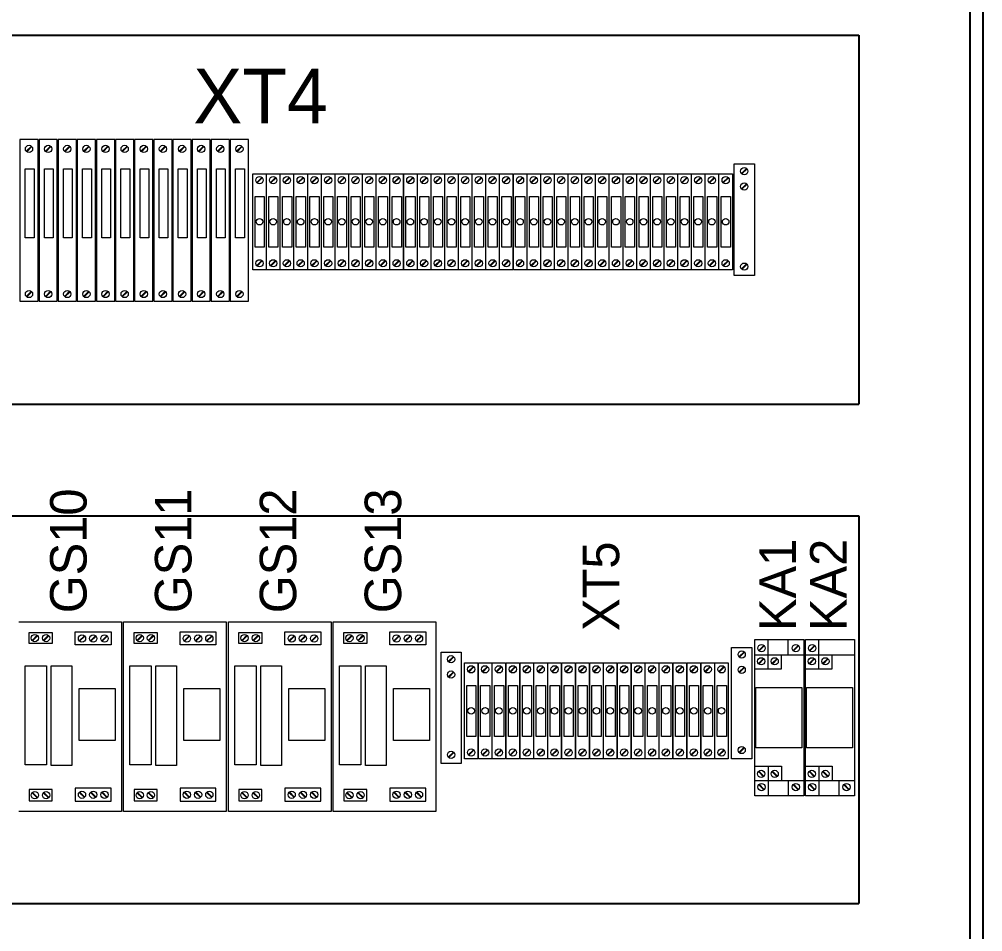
# Model space of a CAD drawing. Header units: millimetres. Extents: x 32626 to 72822, y 60047 to 123188.
# Drawn here: x 52520.7 to 52952.4, y 61823.8 to 62232.9 of the extents above; entities that cross this region are included whole.
import ezdxf

# ---------------------------------------------------------------- set-up
doc = ezdxf.new("R2010")
doc.units = ezdxf.units.MM
doc.header["$LTSCALE"] = 10
doc.layers.add('1轮廓实线层', color=7, linetype='Continuous')
doc.layers.add('6文字层', color=3, linetype='Continuous')
doc.styles.add('样式 1', font='SIMYOU.TTF', dxfattribs={"width": 0.9, "height": 12})

msp = doc.modelspace()

# ---------------------------------------------------------------- linework, layer by layer
for p, q in [((52308.34, 62225.7), (52896.84, 62225.7)), ((52308.34, 62060.3), (52896.84, 62060.3)), ((52308.34, 62010.3), (52896.84, 62010.3)), ((52308.34, 61836.43), (52896.84, 61836.43))]:
    msp.add_line(p, q)
at = {"layer": '1轮廓实线层'}
for p, q in [((52946.84, 60641.26), (52946.84, 62541.26)), ((52952.4, 62541.26), (52952.4, 60641.26)), ((52896.84, 62225.7), (52896.84, 62060.3)), ((52896.84, 62010.3), (52896.84, 61836.43))]:
    msp.add_line(p, q, dxfattribs=at)
at = {"layer": '1轮廓实线层', "lineweight": 13}
for p, q in [((52529.13, 62178.94), (52520.93, 62178.94)), ((52520.93, 62178.94), (52520.93, 62106.44)), ((52523.79, 62173.68), (52526.08, 62175.97)), ((52523.99, 62173.47), (52526.29, 62175.77)), ((52529.13, 62106.44), (52529.13, 62178.94)), ((52537.71, 62178.94), (52529.51, 62178.94)), ((52529.51, 62178.94), (52529.51, 62106.44)), ((52532.36, 62173.68), (52534.65, 62175.97)), ((52532.56, 62173.47), (52534.86, 62175.77)), ((52537.71, 62106.44), (52537.71, 62178.94)), ((52546.28, 62178.94), (52538.08, 62178.94)), ((52538.08, 62178.94), (52538.08, 62106.44)), ((52540.93, 62173.68), (52543.22, 62175.97)), ((52541.13, 62173.47), (52543.43, 62175.77)), ((52546.28, 62106.44), (52546.28, 62178.94)), ((52554.85, 62178.94), (52546.65, 62178.94)), ((52546.65, 62178.94), (52546.65, 62106.44)), ((52549.5, 62173.68), (52551.79, 62175.97)), ((52549.7, 62173.47), (52552, 62175.77)), ((52554.85, 62106.44), (52554.85, 62178.94)), ((52563.42, 62178.94), (52555.22, 62178.94)), ((52555.22, 62178.94), (52555.22, 62106.44)), ((52558.07, 62173.68), (52560.37, 62175.97)), ((52558.27, 62173.47), (52560.57, 62175.77)), ((52563.42, 62106.44), (52563.42, 62178.94)), ((52571.99, 62178.94), (52563.79, 62178.94)), ((52563.79, 62178.94), (52563.79, 62106.44)), ((52566.64, 62173.68), (52568.94, 62175.97)), ((52566.84, 62173.47), (52569.14, 62175.77)), ((52571.99, 62106.44), (52571.99, 62178.94)), ((52580.56, 62178.94), (52572.36, 62178.94)), ((52572.36, 62178.94), (52572.36, 62106.44)), ((52575.21, 62173.68), (52577.51, 62175.97)), ((52575.41, 62173.47), (52577.71, 62175.77)), ((52580.56, 62106.44), (52580.56, 62178.94)), ((52589.13, 62178.94), (52580.93, 62178.94)), ((52580.93, 62178.94), (52580.93, 62106.44)), ((52583.78, 62173.68), (52586.08, 62175.97)), ((52583.98, 62173.47), (52586.28, 62175.77)), ((52589.13, 62106.44), (52589.13, 62178.94)), ((52597.7, 62178.94), (52589.5, 62178.94)), ((52589.5, 62178.94), (52589.5, 62106.44)), ((52592.35, 62173.68), (52594.65, 62175.97)), ((52592.55, 62173.47), (52594.85, 62175.77)), ((52597.7, 62106.44), (52597.7, 62178.94)), ((52606.27, 62178.94), (52598.07, 62178.94)), ((52598.07, 62178.94), (52598.07, 62106.44)), ((52600.92, 62173.68), (52603.22, 62175.97)), ((52601.12, 62173.47), (52603.42, 62175.77)), ((52606.27, 62106.44), (52606.27, 62178.94)), ((52614.84, 62178.94), (52606.64, 62178.94)), ((52606.64, 62178.94), (52606.64, 62106.44)), ((52609.49, 62173.68), (52611.79, 62175.97)), ((52609.69, 62173.47), (52611.99, 62175.77)), ((52614.84, 62106.44), (52614.84, 62178.94)), ((52623.41, 62178.94), (52615.21, 62178.94)), ((52615.21, 62178.94), (52615.21, 62106.44)), ((52618.06, 62173.68), (52620.36, 62175.97)), ((52618.26, 62173.47), (52620.56, 62175.77)), ((52623.41, 62106.44), (52623.41, 62178.94)), ((52841.06, 62168), (52850.06, 62168)), ((52841.06, 62118), (52841.06, 62168)), ((52850.06, 62168), (52850.06, 62118)), ((52625.33, 62163.6), (52631.33, 62163.6)), ((52625.33, 62120.6), (52625.33, 62163.6)), ((52631.33, 62163.6), (52631.33, 62120.6)), ((52631.47, 62163.6), (52637.47, 62163.6)), ((52631.47, 62120.6), (52631.47, 62163.6)), ((52637.47, 62163.6), (52637.47, 62120.6)), ((52637.62, 62163.6), (52643.62, 62163.6)), ((52637.62, 62120.6), (52637.62, 62163.6)), ((52643.62, 62163.6), (52643.62, 62120.6)), ((52643.76, 62163.6), (52649.76, 62163.6)), ((52643.76, 62120.6), (52643.76, 62163.6)), ((52649.76, 62163.6), (52649.76, 62120.6)), ((52649.91, 62163.6), (52655.91, 62163.6)), ((52649.91, 62120.6), (52649.91, 62163.6)), ((52655.91, 62163.6), (52655.91, 62120.6)), ((52656.05, 62163.6), (52662.05, 62163.6)), ((52656.05, 62120.6), (52656.05, 62163.6)), ((52662.05, 62163.6), (52662.05, 62120.6)), ((52662.19, 62163.6), (52668.19, 62163.6)), ((52662.19, 62120.6), (52662.19, 62163.6)), ((52668.19, 62163.6), (52668.19, 62120.6)), ((52668.34, 62163.6), (52674.34, 62163.6)), ((52668.34, 62120.6), (52668.34, 62163.6)), ((52674.34, 62163.6), (52674.34, 62120.6)), ((52674.48, 62163.6), (52680.48, 62163.6)), ((52674.48, 62120.6), (52674.48, 62163.6)), ((52680.48, 62163.6), (52680.48, 62120.6)), ((52680.62, 62163.6), (52686.62, 62163.6)), ((52680.62, 62120.6), (52680.62, 62163.6)), ((52686.62, 62163.6), (52686.62, 62120.6)), ((52686.77, 62163.6), (52692.77, 62163.6)), ((52686.77, 62120.6), (52686.77, 62163.6)), ((52692.77, 62163.6), (52692.77, 62120.6)), ((52692.91, 62163.6), (52698.91, 62163.6)), ((52692.91, 62120.6), (52692.91, 62163.6)), ((52698.91, 62163.6), (52698.91, 62120.6)), ((52699.05, 62163.6), (52705.05, 62163.6)), ((52699.05, 62120.6), (52699.05, 62163.6)), ((52705.05, 62163.6), (52705.05, 62120.6)), ((52705.2, 62163.6), (52711.2, 62163.6)), ((52705.2, 62120.6), (52705.2, 62163.6)), ((52711.2, 62163.6), (52711.2, 62120.6)), ((52711.34, 62163.6), (52717.34, 62163.6)), ((52711.34, 62120.6), (52711.34, 62163.6)), ((52717.34, 62163.6), (52717.34, 62120.6)), ((52717.48, 62163.6), (52723.48, 62163.6)), ((52717.48, 62120.6), (52717.48, 62163.6)), ((52723.48, 62163.6), (52723.48, 62120.6)), ((52723.63, 62163.6), (52729.63, 62163.6)), ((52723.63, 62120.6), (52723.63, 62163.6)), ((52729.63, 62163.6), (52729.63, 62120.6)), ((52729.77, 62163.6), (52735.77, 62163.6)), ((52729.77, 62120.6), (52729.77, 62163.6)), ((52735.77, 62163.6), (52735.77, 62120.6)), ((52735.91, 62163.6), (52741.91, 62163.6)), ((52735.91, 62120.6), (52735.91, 62163.6)), ((52741.91, 62163.6), (52741.91, 62120.6)), ((52742.06, 62163.6), (52748.06, 62163.6)), ((52742.06, 62120.6), (52742.06, 62163.6)), ((52748.06, 62163.6), (52748.06, 62120.6)), ((52748.2, 62163.6), (52754.2, 62163.6)), ((52748.2, 62120.6), (52748.2, 62163.6)), ((52754.2, 62163.6), (52754.2, 62120.6)), ((52754.35, 62163.6), (52760.35, 62163.6)), ((52754.35, 62120.6), (52754.35, 62163.6)), ((52760.35, 62163.6), (52760.35, 62120.6)), ((52760.49, 62163.6), (52766.49, 62163.6)), ((52760.49, 62120.6), (52760.49, 62163.6)), ((52766.49, 62163.6), (52766.49, 62120.6)), ((52766.63, 62163.6), (52772.63, 62163.6)), ((52766.63, 62120.6), (52766.63, 62163.6)), ((52772.63, 62163.6), (52772.63, 62120.6)), ((52772.78, 62163.6), (52778.78, 62163.6)), ((52772.78, 62120.6), (52772.78, 62163.6)), ((52778.78, 62163.6), (52778.78, 62120.6)), ((52778.92, 62163.6), (52784.92, 62163.6)), ((52778.92, 62120.6), (52778.92, 62163.6)), ((52784.92, 62163.6), (52784.92, 62120.6)), ((52785.06, 62163.6), (52791.06, 62163.6)), ((52785.06, 62120.6), (52785.06, 62163.6)), ((52791.06, 62163.6), (52791.06, 62120.6)), ((52791.21, 62163.6), (52797.21, 62163.6)), ((52791.21, 62120.6), (52791.21, 62163.6)), ((52797.21, 62163.6), (52797.21, 62120.6)), ((52797.35, 62163.6), (52803.35, 62163.6)), ((52797.35, 62120.6), (52797.35, 62163.6)), ((52803.35, 62163.6), (52803.35, 62120.6)), ((52803.49, 62163.6), (52809.49, 62163.6)), ((52803.49, 62120.6), (52803.49, 62163.6)), ((52809.49, 62163.6), (52809.49, 62120.6)), ((52809.64, 62163.6), (52815.64, 62163.6)), ((52809.64, 62120.6), (52809.64, 62163.6)), ((52815.64, 62163.6), (52815.64, 62120.6)), ((52815.78, 62163.6), (52821.78, 62163.6)), ((52815.78, 62120.6), (52815.78, 62163.6)), ((52821.78, 62163.6), (52821.78, 62120.6)), ((52821.92, 62163.6), (52827.92, 62163.6)), ((52821.92, 62120.6), (52821.92, 62163.6)), ((52827.92, 62163.6), (52827.92, 62120.6)), ((52828.07, 62163.6), (52834.07, 62163.6)), ((52828.07, 62120.6), (52828.07, 62163.6)), ((52834.07, 62163.6), (52834.07, 62120.6)), ((52834.21, 62163.6), (52840.21, 62163.6)), ((52834.21, 62120.6), (52834.21, 62163.6)), ((52840.21, 62163.6), (52840.21, 62120.6)), ((52844.31, 62163.73), (52846.61, 62166.03)), ((52844.51, 62163.53), (52846.81, 62165.83)), ((52627.08, 62159.7), (52629.38, 62162)), ((52627.28, 62159.5), (52629.58, 62161.8)), ((52633.23, 62159.7), (52635.52, 62162)), ((52633.43, 62159.5), (52635.72, 62161.8)), ((52639.37, 62159.7), (52641.67, 62162)), ((52639.57, 62159.5), (52641.87, 62161.8)), ((52645.51, 62159.7), (52647.81, 62162)), ((52645.71, 62159.5), (52648.01, 62161.8)), ((52651.66, 62159.7), (52653.95, 62162)), ((52651.86, 62159.5), (52654.16, 62161.8)), ((52657.8, 62159.7), (52660.1, 62162)), ((52658, 62159.5), (52660.3, 62161.8)), ((52663.94, 62159.7), (52666.24, 62162)), ((52664.14, 62159.5), (52666.44, 62161.8)), ((52670.09, 62159.7), (52672.38, 62162)), ((52670.29, 62159.5), (52672.59, 62161.8)), ((52676.23, 62159.7), (52678.53, 62162)), ((52676.43, 62159.5), (52678.73, 62161.8)), ((52682.37, 62159.7), (52684.67, 62162)), ((52682.57, 62159.5), (52684.87, 62161.8)), ((52688.52, 62159.7), (52690.82, 62162)), ((52688.72, 62159.5), (52691.02, 62161.8)), ((52694.66, 62159.7), (52696.96, 62162)), ((52694.86, 62159.5), (52697.16, 62161.8)), ((52700.8, 62159.7), (52703.1, 62162)), ((52701.01, 62159.5), (52703.3, 62161.8)), ((52706.95, 62159.7), (52709.25, 62162)), ((52707.15, 62159.5), (52709.45, 62161.8)), ((52713.09, 62159.7), (52715.39, 62162)), ((52713.29, 62159.5), (52715.59, 62161.8)), ((52719.23, 62159.7), (52721.53, 62162)), ((52719.44, 62159.5), (52721.73, 62161.8)), ((52725.38, 62159.7), (52727.68, 62162)), ((52725.58, 62159.5), (52727.88, 62161.8)), ((52731.52, 62159.7), (52733.82, 62162)), ((52731.72, 62159.5), (52734.02, 62161.8)), ((52737.67, 62159.7), (52739.96, 62162)), ((52737.87, 62159.5), (52740.16, 62161.8)), ((52743.81, 62159.7), (52746.11, 62162)), ((52744.01, 62159.5), (52746.31, 62161.8)), ((52749.95, 62159.7), (52752.25, 62162)), ((52750.15, 62159.5), (52752.45, 62161.8)), ((52756.1, 62159.7), (52758.39, 62162)), ((52756.3, 62159.5), (52758.6, 62161.8)), ((52762.24, 62159.7), (52764.54, 62162)), ((52762.44, 62159.5), (52764.74, 62161.8)), ((52768.38, 62159.7), (52770.68, 62162)), ((52768.58, 62159.5), (52770.88, 62161.8)), ((52774.53, 62159.7), (52776.82, 62162)), ((52774.73, 62159.5), (52777.03, 62161.8)), ((52780.67, 62159.7), (52782.97, 62162)), ((52780.87, 62159.5), (52783.17, 62161.8)), ((52786.81, 62159.7), (52789.11, 62162)), ((52787.01, 62159.5), (52789.31, 62161.8)), ((52792.96, 62159.7), (52795.26, 62162)), ((52793.16, 62159.5), (52795.46, 62161.8)), ((52799.1, 62159.7), (52801.4, 62162)), ((52799.3, 62159.5), (52801.6, 62161.8)), ((52805.24, 62159.7), (52807.54, 62162)), ((52805.45, 62159.5), (52807.74, 62161.8)), ((52811.39, 62159.7), (52813.69, 62162)), ((52811.59, 62159.5), (52813.89, 62161.8)), ((52817.53, 62159.7), (52819.83, 62162)), ((52817.73, 62159.5), (52820.03, 62161.8)), ((52823.67, 62159.7), (52825.97, 62162)), ((52823.88, 62159.5), (52826.17, 62161.8)), ((52829.82, 62159.7), (52832.12, 62162)), ((52830.02, 62159.5), (52832.32, 62161.8)), ((52835.96, 62159.7), (52838.26, 62162)), ((52836.16, 62159.5), (52838.46, 62161.8)), ((52844.31, 62156.86), (52846.61, 62159.16)), ((52844.51, 62156.66), (52846.81, 62158.96)), ((52627.08, 62122.41), (52629.38, 62124.7)), ((52627.28, 62122.2), (52629.58, 62124.5)), ((52633.23, 62122.41), (52635.52, 62124.7)), ((52633.43, 62122.2), (52635.72, 62124.5)), ((52639.37, 62122.41), (52641.67, 62124.7)), ((52639.57, 62122.2), (52641.87, 62124.5)), ((52645.51, 62122.41), (52647.81, 62124.7)), ((52645.71, 62122.2), (52648.01, 62124.5)), ((52651.66, 62122.41), (52653.95, 62124.7)), ((52651.86, 62122.2), (52654.16, 62124.5)), ((52657.8, 62122.41), (52660.1, 62124.7)), ((52658, 62122.2), (52660.3, 62124.5)), ((52663.94, 62122.41), (52666.24, 62124.7)), ((52664.14, 62122.2), (52666.44, 62124.5)), ((52670.09, 62122.41), (52672.38, 62124.7)), ((52670.29, 62122.2), (52672.59, 62124.5)), ((52676.23, 62122.41), (52678.53, 62124.7)), ((52676.43, 62122.2), (52678.73, 62124.5)), ((52682.37, 62122.41), (52684.67, 62124.7)), ((52682.57, 62122.2), (52684.87, 62124.5)), ((52688.52, 62122.41), (52690.82, 62124.7)), ((52688.72, 62122.2), (52691.02, 62124.5)), ((52694.66, 62122.41), (52696.96, 62124.7)), ((52694.86, 62122.2), (52697.16, 62124.5)), ((52700.8, 62122.41), (52703.1, 62124.7)), ((52701.01, 62122.2), (52703.3, 62124.5)), ((52706.95, 62122.41), (52709.25, 62124.7)), ((52707.15, 62122.2), (52709.45, 62124.5)), ((52713.09, 62122.41), (52715.39, 62124.7)), ((52713.29, 62122.2), (52715.59, 62124.5)), ((52719.23, 62122.41), (52721.53, 62124.7)), ((52719.44, 62122.2), (52721.73, 62124.5)), ((52725.38, 62122.41), (52727.68, 62124.7)), ((52725.58, 62122.2), (52727.88, 62124.5)), ((52731.52, 62122.41), (52733.82, 62124.7)), ((52731.72, 62122.2), (52734.02, 62124.5)), ((52737.67, 62122.41), (52739.96, 62124.7)), ((52737.87, 62122.2), (52740.16, 62124.5)), ((52743.81, 62122.41), (52746.11, 62124.7)), ((52744.01, 62122.2), (52746.31, 62124.5)), ((52749.95, 62122.41), (52752.25, 62124.7)), ((52750.15, 62122.2), (52752.45, 62124.5)), ((52756.1, 62122.41), (52758.39, 62124.7)), ((52756.3, 62122.2), (52758.6, 62124.5)), ((52762.24, 62122.41), (52764.54, 62124.7)), ((52762.44, 62122.2), (52764.74, 62124.5)), ((52768.38, 62122.41), (52770.68, 62124.7)), ((52768.58, 62122.2), (52770.88, 62124.5)), ((52774.53, 62122.41), (52776.82, 62124.7)), ((52774.73, 62122.2), (52777.03, 62124.5)), ((52780.67, 62122.41), (52782.97, 62124.7)), ((52780.87, 62122.2), (52783.17, 62124.5)), ((52786.81, 62122.41), (52789.11, 62124.7)), ((52787.01, 62122.2), (52789.31, 62124.5)), ((52792.96, 62122.41), (52795.26, 62124.7)), ((52793.16, 62122.2), (52795.46, 62124.5)), ((52799.1, 62122.41), (52801.4, 62124.7)), ((52799.3, 62122.2), (52801.6, 62124.5)), ((52805.24, 62122.41), (52807.54, 62124.7)), ((52805.45, 62122.2), (52807.74, 62124.5)), ((52811.39, 62122.41), (52813.69, 62124.7)), ((52811.59, 62122.2), (52813.89, 62124.5)), ((52817.53, 62122.41), (52819.83, 62124.7)), ((52817.73, 62122.2), (52820.03, 62124.5)), ((52823.67, 62122.41), (52825.97, 62124.7)), ((52823.88, 62122.2), (52826.17, 62124.5)), ((52829.82, 62122.41), (52832.12, 62124.7)), ((52830.02, 62122.2), (52832.32, 62124.5)), ((52835.96, 62122.41), (52838.26, 62124.7)), ((52836.16, 62122.2), (52838.46, 62124.5)), ((52844.31, 62120.91), (52846.61, 62123.21)), ((52631.33, 62120.6), (52625.33, 62120.6)), ((52637.47, 62120.6), (52631.47, 62120.6)), ((52643.62, 62120.6), (52637.62, 62120.6)), ((52649.76, 62120.6), (52643.76, 62120.6)), ((52655.91, 62120.6), (52649.91, 62120.6)), ((52662.05, 62120.6), (52656.05, 62120.6)), ((52668.19, 62120.6), (52662.19, 62120.6)), ((52674.34, 62120.6), (52668.34, 62120.6)), ((52680.48, 62120.6), (52674.48, 62120.6)), ((52686.62, 62120.6), (52680.62, 62120.6)), ((52692.77, 62120.6), (52686.77, 62120.6)), ((52698.91, 62120.6), (52692.91, 62120.6)), ((52705.05, 62120.6), (52699.05, 62120.6)), ((52711.2, 62120.6), (52705.2, 62120.6)), ((52717.34, 62120.6), (52711.34, 62120.6)), ((52723.48, 62120.6), (52717.48, 62120.6)), ((52729.63, 62120.6), (52723.63, 62120.6)), ((52735.77, 62120.6), (52729.77, 62120.6)), ((52741.91, 62120.6), (52735.91, 62120.6)), ((52748.06, 62120.6), (52742.06, 62120.6)), ((52754.2, 62120.6), (52748.2, 62120.6)), ((52760.35, 62120.6), (52754.35, 62120.6)), ((52766.49, 62120.6), (52760.49, 62120.6)), ((52772.63, 62120.6), (52766.63, 62120.6)), ((52778.78, 62120.6), (52772.78, 62120.6)), ((52784.92, 62120.6), (52778.92, 62120.6)), ((52791.06, 62120.6), (52785.06, 62120.6)), ((52797.21, 62120.6), (52791.21, 62120.6)), ((52803.35, 62120.6), (52797.35, 62120.6)), ((52809.49, 62120.6), (52803.49, 62120.6)), ((52815.64, 62120.6), (52809.64, 62120.6)), ((52821.78, 62120.6), (52815.78, 62120.6)), ((52827.92, 62120.6), (52821.92, 62120.6)), ((52834.07, 62120.6), (52828.07, 62120.6)), ((52840.21, 62120.6), (52834.21, 62120.6)), ((52844.51, 62120.71), (52846.81, 62123.01)), ((52850.06, 62118), (52841.06, 62118)), ((52523.79, 62108.63), (52526.08, 62110.93)), ((52523.99, 62108.43), (52526.29, 62110.73)), ((52532.36, 62108.63), (52534.65, 62110.93)), ((52532.56, 62108.43), (52534.86, 62110.73)), ((52540.93, 62108.63), (52543.22, 62110.93)), ((52541.13, 62108.43), (52543.43, 62110.73)), ((52549.5, 62108.63), (52551.79, 62110.93)), ((52549.7, 62108.43), (52552, 62110.73)), ((52558.07, 62108.63), (52560.37, 62110.93)), ((52558.27, 62108.43), (52560.57, 62110.73)), ((52566.64, 62108.63), (52568.94, 62110.93)), ((52566.84, 62108.43), (52569.14, 62110.73)), ((52575.21, 62108.63), (52577.51, 62110.93)), ((52575.41, 62108.43), (52577.71, 62110.73)), ((52583.78, 62108.63), (52586.08, 62110.93)), ((52583.98, 62108.43), (52586.28, 62110.73)), ((52592.35, 62108.63), (52594.65, 62110.93)), ((52592.55, 62108.43), (52594.85, 62110.73)), ((52600.92, 62108.63), (52603.22, 62110.93)), ((52601.12, 62108.43), (52603.42, 62110.73)), ((52609.49, 62108.63), (52611.79, 62110.93)), ((52609.69, 62108.43), (52611.99, 62110.73)), ((52618.06, 62108.63), (52620.36, 62110.93)), ((52618.26, 62108.43), (52620.56, 62110.73)), ((52520.93, 62106.44), (52529.13, 62106.44)), ((52529.51, 62106.44), (52537.71, 62106.44)), ((52538.08, 62106.44), (52546.28, 62106.44)), ((52546.65, 62106.44), (52554.85, 62106.44)), ((52555.22, 62106.44), (52563.42, 62106.44)), ((52563.79, 62106.44), (52571.99, 62106.44)), ((52572.36, 62106.44), (52580.56, 62106.44)), ((52580.93, 62106.44), (52589.13, 62106.44)), ((52589.5, 62106.44), (52597.7, 62106.44)), ((52598.07, 62106.44), (52606.27, 62106.44)), ((52606.64, 62106.44), (52614.84, 62106.44)), ((52615.21, 62106.44), (52623.41, 62106.44)), ((52520.43, 61962.7), (52566.43, 61962.7)), ((52566.43, 61962.7), (52566.43, 61927.7)), ((52567.41, 61962.7), (52613.41, 61962.7)), ((52567.41, 61927.7), (52567.41, 61962.7)), ((52613.41, 61962.7), (52613.41, 61927.7)), ((52614.4, 61962.7), (52660.4, 61962.7)), ((52614.4, 61927.7), (52614.4, 61962.7)), ((52660.4, 61962.7), (52660.4, 61927.7)), ((52661.38, 61962.7), (52707.38, 61962.7)), ((52661.38, 61927.7), (52661.38, 61962.7)), ((52707.38, 61962.7), (52707.38, 61927.7)), ((52526.39, 61954.37), (52528.69, 61956.67)), ((52526.59, 61954.17), (52528.89, 61956.47)), ((52531.43, 61954.37), (52533.73, 61956.67)), ((52531.63, 61954.17), (52533.93, 61956.47)), ((52547.52, 61954.17), (52549.82, 61956.47)), ((52547.72, 61953.97), (52550.02, 61956.27)), ((52552.56, 61954.17), (52554.86, 61956.47)), ((52552.76, 61953.97), (52555.06, 61956.27)), ((52557.6, 61954.17), (52559.9, 61956.47)), ((52557.8, 61953.97), (52560.1, 61956.27)), ((52573.38, 61954.37), (52575.68, 61956.67)), ((52573.58, 61954.17), (52575.88, 61956.47)), ((52578.41, 61954.37), (52580.71, 61956.67)), ((52578.62, 61954.17), (52580.91, 61956.47)), ((52594.51, 61954.17), (52596.8, 61956.47)), ((52594.71, 61953.97), (52597.01, 61956.27)), ((52599.54, 61954.17), (52601.84, 61956.47)), ((52599.74, 61953.97), (52602.04, 61956.27)), ((52604.58, 61954.17), (52606.88, 61956.47)), ((52604.78, 61953.97), (52607.08, 61956.27)), ((52620.36, 61954.37), (52622.66, 61956.67)), ((52620.56, 61954.17), (52622.86, 61956.47)), ((52625.4, 61954.37), (52627.7, 61956.67)), ((52625.6, 61954.17), (52627.9, 61956.47)), ((52641.49, 61954.17), (52643.79, 61956.47)), ((52641.69, 61953.97), (52643.99, 61956.27)), ((52646.53, 61954.17), (52648.83, 61956.47)), ((52646.73, 61953.97), (52649.03, 61956.27)), ((52651.56, 61954.17), (52653.86, 61956.47)), ((52651.77, 61953.97), (52654.06, 61956.27)), ((52667.34, 61954.37), (52669.64, 61956.67)), ((52667.55, 61954.17), (52669.84, 61956.47)), ((52672.38, 61954.37), (52674.68, 61956.67)), ((52672.58, 61954.17), (52674.88, 61956.47)), ((52688.47, 61954.17), (52690.77, 61956.47)), ((52688.67, 61953.97), (52690.97, 61956.27)), ((52693.51, 61954.17), (52695.81, 61956.47)), ((52693.71, 61953.97), (52696.01, 61956.27)), ((52698.55, 61954.17), (52700.85, 61956.47)), ((52698.75, 61953.97), (52701.05, 61956.27)), ((52839.89, 61951.26), (52848.89, 61951.26)), ((52839.89, 61901.26), (52839.89, 61951.26)), ((52848.89, 61951.26), (52848.89, 61901.26)), ((52850.29, 61954.76), (52872.29, 61954.76)), ((52850.29, 61884.76), (52850.29, 61954.76)), ((52852.02, 61949.86), (52854.32, 61952.15)), ((52852.22, 61949.65), (52854.52, 61951.95)), ((52856.32, 61949.08), (52856.32, 61954.76)), ((52865.24, 61947.93), (52865.24, 61954.76)), ((52867.4, 61949.86), (52869.7, 61952.15)), ((52867.6, 61949.65), (52869.9, 61951.95)), ((52872.29, 61954.76), (52872.29, 61884.76)), ((52872.99, 61954.76), (52894.99, 61954.76)), ((52872.99, 61884.76), (52872.99, 61954.76)), ((52874.72, 61949.86), (52877.02, 61952.15)), ((52874.92, 61949.65), (52877.22, 61951.95)), ((52879.02, 61949.08), (52879.02, 61954.76)), ((52894.99, 61954.76), (52894.99, 61884.76)), ((52709.65, 61949.13), (52718.65, 61949.13)), ((52709.65, 61899.13), (52709.65, 61949.13)), ((52712.9, 61944.86), (52715.2, 61947.16)), ((52713.1, 61944.66), (52715.4, 61946.96)), ((52718.65, 61949.13), (52718.65, 61899.13)), ((52843.14, 61947), (52845.44, 61949.29)), ((52843.34, 61946.79), (52845.64, 61949.09)), ((52850.29, 61947.93), (52872.29, 61947.93)), ((52851.87, 61943.95), (52854.17, 61946.25)), ((52856.32, 61941.58), (52856.32, 61949.08)), ((52857.94, 61943.95), (52860.23, 61946.25)), ((52862.16, 61941.58), (52862.16, 61947.93)), ((52872.99, 61947.93), (52894.99, 61947.93)), ((52874.57, 61943.95), (52876.87, 61946.25)), ((52879.02, 61941.58), (52879.02, 61949.08)), ((52880.64, 61943.95), (52882.93, 61946.25)), ((52884.86, 61941.58), (52884.86, 61947.93)), ((52720.14, 61944.26), (52726.14, 61944.26)), ((52720.14, 61901.26), (52720.14, 61944.26)), ((52721.89, 61940.36), (52724.19, 61942.66)), ((52722.09, 61940.16), (52724.39, 61942.46)), ((52726.14, 61944.26), (52726.14, 61901.26)), ((52726.38, 61944.26), (52732.38, 61944.26)), ((52726.38, 61901.26), (52726.38, 61944.26)), ((52728.13, 61940.36), (52730.43, 61942.66)), ((52728.33, 61940.16), (52730.63, 61942.46)), ((52732.38, 61944.26), (52732.38, 61901.26)), ((52732.61, 61944.26), (52738.61, 61944.26)), ((52732.61, 61901.26), (52732.61, 61944.26)), ((52734.37, 61940.36), (52736.66, 61942.66)), ((52734.57, 61940.16), (52736.87, 61942.46)), ((52738.61, 61944.26), (52738.61, 61901.26)), ((52738.85, 61944.26), (52744.85, 61944.26)), ((52738.85, 61901.26), (52738.85, 61944.26)), ((52740.6, 61940.36), (52742.9, 61942.66)), ((52740.8, 61940.16), (52743.1, 61942.46)), ((52744.85, 61944.26), (52744.85, 61901.26)), ((52745.09, 61944.26), (52751.09, 61944.26)), ((52745.09, 61901.26), (52745.09, 61944.26)), ((52746.84, 61940.36), (52749.14, 61942.66)), ((52747.04, 61940.16), (52749.34, 61942.46)), ((52751.09, 61944.26), (52751.09, 61901.26)), ((52751.32, 61944.26), (52757.32, 61944.26)), ((52751.32, 61901.26), (52751.32, 61944.26)), ((52753.07, 61940.36), (52755.37, 61942.66)), ((52753.28, 61940.16), (52755.57, 61942.46)), ((52757.32, 61944.26), (52757.32, 61901.26)), ((52757.56, 61944.26), (52763.56, 61944.26)), ((52757.56, 61901.26), (52757.56, 61944.26)), ((52759.31, 61940.36), (52761.61, 61942.66)), ((52759.51, 61940.16), (52761.81, 61942.46)), ((52763.56, 61944.26), (52763.56, 61901.26)), ((52763.8, 61944.26), (52769.8, 61944.26)), ((52763.8, 61901.26), (52763.8, 61944.26)), ((52765.55, 61940.36), (52767.85, 61942.66)), ((52765.75, 61940.16), (52768.05, 61942.46)), ((52769.8, 61944.26), (52769.8, 61901.26)), ((52770.03, 61944.26), (52776.03, 61944.26)), ((52770.03, 61901.26), (52770.03, 61944.26)), ((52771.78, 61940.36), (52774.08, 61942.66)), ((52771.99, 61940.16), (52774.28, 61942.46)), ((52776.03, 61944.26), (52776.03, 61901.26)), ((52776.27, 61944.26), (52782.27, 61944.26)), ((52776.27, 61901.26), (52776.27, 61944.26)), ((52778.02, 61940.36), (52780.32, 61942.66)), ((52778.22, 61940.16), (52780.52, 61942.46)), ((52782.27, 61944.26), (52782.27, 61901.26)), ((52782.51, 61944.26), (52788.51, 61944.26)), ((52782.51, 61901.26), (52782.51, 61944.26)), ((52784.26, 61940.36), (52786.55, 61942.66)), ((52784.46, 61940.16), (52786.76, 61942.46)), ((52788.51, 61944.26), (52788.51, 61901.26)), ((52788.74, 61944.26), (52794.74, 61944.26)), ((52788.74, 61901.26), (52788.74, 61944.26)), ((52790.49, 61940.36), (52792.79, 61942.66)), ((52790.69, 61940.16), (52792.99, 61942.46)), ((52794.74, 61944.26), (52794.74, 61901.26)), ((52794.98, 61944.26), (52800.98, 61944.26)), ((52794.98, 61901.26), (52794.98, 61944.26)), ((52796.73, 61940.36), (52799.03, 61942.66)), ((52796.93, 61940.16), (52799.23, 61942.46)), ((52800.98, 61944.26), (52800.98, 61901.26)), ((52801.21, 61944.26), (52807.21, 61944.26)), ((52801.21, 61901.26), (52801.21, 61944.26)), ((52802.97, 61940.36), (52805.26, 61942.66)), ((52803.17, 61940.16), (52805.47, 61942.46)), ((52807.21, 61944.26), (52807.21, 61901.26)), ((52807.45, 61944.26), (52813.45, 61944.26)), ((52807.45, 61901.26), (52807.45, 61944.26)), ((52809.2, 61940.36), (52811.5, 61942.66)), ((52809.4, 61940.16), (52811.7, 61942.46)), ((52813.45, 61944.26), (52813.45, 61901.26)), ((52813.69, 61944.26), (52819.69, 61944.26)), ((52813.69, 61901.26), (52813.69, 61944.26)), ((52815.44, 61940.36), (52817.74, 61942.66)), ((52815.64, 61940.16), (52817.94, 61942.46)), ((52819.69, 61944.26), (52819.69, 61901.26)), ((52819.92, 61944.26), (52825.92, 61944.26)), ((52819.92, 61901.26), (52819.92, 61944.26)), ((52821.67, 61940.36), (52823.97, 61942.66)), ((52821.88, 61940.16), (52824.17, 61942.46)), ((52825.92, 61944.26), (52825.92, 61901.26)), ((52826.16, 61944.26), (52832.16, 61944.26)), ((52826.16, 61901.26), (52826.16, 61944.26)), ((52827.91, 61940.36), (52830.21, 61942.66)), ((52828.11, 61940.16), (52830.41, 61942.46)), ((52832.16, 61944.26), (52832.16, 61901.26)), ((52832.4, 61944.26), (52838.4, 61944.26)), ((52832.4, 61901.26), (52832.4, 61944.26)), ((52834.15, 61940.36), (52836.45, 61942.66)), ((52834.35, 61940.16), (52836.65, 61942.46)), ((52838.4, 61944.26), (52838.4, 61901.26)), ((52843.14, 61940.12), (52845.44, 61942.42)), ((52843.34, 61939.92), (52845.64, 61942.22)), ((52852.08, 61943.75), (52854.37, 61946.05)), ((52858.14, 61943.75), (52860.44, 61946.05)), ((52874.78, 61943.75), (52877.07, 61946.05)), ((52880.84, 61943.75), (52883.14, 61946.05)), ((52712.9, 61937.99), (52715.2, 61940.29)), ((52713.1, 61937.79), (52715.4, 61940.09)), ((52850.29, 61941.58), (52862.16, 61941.58)), ((52872.99, 61941.58), (52884.86, 61941.58)), ((52566.43, 61927.7), (52566.43, 61877.7)), ((52567.41, 61877.7), (52567.41, 61927.7)), ((52613.41, 61927.7), (52613.41, 61877.7)), ((52614.4, 61877.7), (52614.4, 61927.7)), ((52660.4, 61927.7), (52660.4, 61877.7)), ((52661.38, 61877.7), (52661.38, 61927.7)), ((52707.38, 61927.7), (52707.38, 61877.7)), ((52712.9, 61902.04), (52715.2, 61904.34)), ((52713.1, 61901.84), (52715.4, 61904.14)), ((52721.89, 61903.07), (52724.19, 61905.37)), ((52722.09, 61902.87), (52724.39, 61905.16)), ((52728.13, 61903.07), (52730.43, 61905.37)), ((52728.33, 61902.87), (52730.63, 61905.16)), ((52734.37, 61903.07), (52736.66, 61905.37)), ((52734.57, 61902.87), (52736.87, 61905.16)), ((52740.6, 61903.07), (52742.9, 61905.37)), ((52740.8, 61902.87), (52743.1, 61905.16)), ((52746.84, 61903.07), (52749.14, 61905.37)), ((52747.04, 61902.87), (52749.34, 61905.16)), ((52753.07, 61903.07), (52755.37, 61905.37)), ((52753.28, 61902.87), (52755.57, 61905.16)), ((52759.31, 61903.07), (52761.61, 61905.37)), ((52759.51, 61902.87), (52761.81, 61905.16)), ((52765.55, 61903.07), (52767.85, 61905.37)), ((52765.75, 61902.87), (52768.05, 61905.16)), ((52771.78, 61903.07), (52774.08, 61905.37)), ((52771.99, 61902.87), (52774.28, 61905.16)), ((52778.02, 61903.07), (52780.32, 61905.37)), ((52778.22, 61902.87), (52780.52, 61905.16)), ((52784.26, 61903.07), (52786.55, 61905.37)), ((52784.46, 61902.87), (52786.76, 61905.16)), ((52790.49, 61903.07), (52792.79, 61905.37)), ((52790.69, 61902.87), (52792.99, 61905.16)), ((52796.73, 61903.07), (52799.03, 61905.37)), ((52796.93, 61902.87), (52799.23, 61905.16)), ((52802.97, 61903.07), (52805.26, 61905.37)), ((52803.17, 61902.87), (52805.47, 61905.16)), ((52809.2, 61903.07), (52811.5, 61905.37)), ((52809.4, 61902.87), (52811.7, 61905.16)), ((52815.44, 61903.07), (52817.74, 61905.37)), ((52815.64, 61902.87), (52817.94, 61905.16)), ((52821.67, 61903.07), (52823.97, 61905.37)), ((52821.88, 61902.87), (52824.17, 61905.16)), ((52827.91, 61903.07), (52830.21, 61905.37)), ((52828.11, 61902.87), (52830.41, 61905.16)), ((52834.15, 61903.07), (52836.45, 61905.37)), ((52834.35, 61902.87), (52836.65, 61905.16)), ((52843.14, 61904.18), (52845.44, 61906.48)), ((52843.34, 61903.98), (52845.64, 61906.27)), ((52718.65, 61899.13), (52709.65, 61899.13)), ((52726.14, 61901.26), (52720.14, 61901.26)), ((52732.38, 61901.26), (52726.38, 61901.26)), ((52738.61, 61901.26), (52732.61, 61901.26)), ((52744.85, 61901.26), (52738.85, 61901.26)), ((52751.09, 61901.26), (52745.09, 61901.26)), ((52757.32, 61901.26), (52751.32, 61901.26)), ((52763.56, 61901.26), (52757.56, 61901.26)), ((52769.8, 61901.26), (52763.8, 61901.26)), ((52776.03, 61901.26), (52770.03, 61901.26)), ((52782.27, 61901.26), (52776.27, 61901.26)), ((52788.51, 61901.26), (52782.51, 61901.26)), ((52794.74, 61901.26), (52788.74, 61901.26)), ((52800.98, 61901.26), (52794.98, 61901.26)), ((52807.21, 61901.26), (52801.21, 61901.26)), ((52813.45, 61901.26), (52807.45, 61901.26)), ((52819.69, 61901.26), (52813.69, 61901.26)), ((52825.92, 61901.26), (52819.92, 61901.26)), ((52832.16, 61901.26), (52826.16, 61901.26)), ((52838.4, 61901.26), (52832.4, 61901.26)), ((52848.89, 61901.26), (52839.89, 61901.26)), ((52850.29, 61897.94), (52862.16, 61897.94)), ((52851.87, 61895.57), (52854.17, 61893.27)), ((52852.08, 61895.77), (52854.37, 61893.48)), ((52856.32, 61897.94), (52856.32, 61890.45)), ((52857.94, 61895.57), (52860.23, 61893.27)), ((52858.14, 61895.77), (52860.44, 61893.48)), ((52862.16, 61897.94), (52862.16, 61891.6)), ((52872.99, 61897.94), (52884.86, 61897.94)), ((52874.57, 61895.57), (52876.87, 61893.27)), ((52874.78, 61895.77), (52877.07, 61893.48)), ((52879.02, 61897.94), (52879.02, 61890.45)), ((52880.64, 61895.57), (52882.93, 61893.27)), ((52880.84, 61895.77), (52883.14, 61893.48)), ((52884.86, 61897.94), (52884.86, 61891.6)), ((52850.29, 61891.6), (52872.29, 61891.6)), ((52856.32, 61890.45), (52856.32, 61884.76)), ((52865.24, 61891.6), (52865.24, 61884.76)), ((52872.99, 61891.6), (52894.99, 61891.6)), ((52879.02, 61890.45), (52879.02, 61884.76)), ((52887.94, 61891.6), (52887.94, 61884.76)), ((52526.39, 61886.04), (52528.69, 61883.74)), ((52526.59, 61886.24), (52528.89, 61883.94)), ((52531.43, 61886.04), (52533.73, 61883.74)), ((52531.63, 61886.24), (52533.93, 61883.94)), ((52547.52, 61886.24), (52549.82, 61883.94)), ((52547.72, 61886.44), (52550.02, 61884.14)), ((52552.56, 61886.24), (52554.86, 61883.94)), ((52552.76, 61886.44), (52555.06, 61884.14)), ((52557.6, 61886.24), (52559.9, 61883.94)), ((52557.8, 61886.44), (52560.1, 61884.14)), ((52573.38, 61886.04), (52575.68, 61883.74)), ((52573.58, 61886.24), (52575.88, 61883.94)), ((52578.41, 61886.04), (52580.71, 61883.74)), ((52578.62, 61886.24), (52580.91, 61883.94)), ((52594.51, 61886.24), (52596.8, 61883.94)), ((52594.71, 61886.44), (52597.01, 61884.14)), ((52599.54, 61886.24), (52601.84, 61883.94)), ((52599.74, 61886.44), (52602.04, 61884.14)), ((52604.58, 61886.24), (52606.88, 61883.94)), ((52604.78, 61886.44), (52607.08, 61884.14)), ((52620.36, 61886.04), (52622.66, 61883.74)), ((52620.56, 61886.24), (52622.86, 61883.94)), ((52625.4, 61886.04), (52627.7, 61883.74)), ((52625.6, 61886.24), (52627.9, 61883.94)), ((52641.49, 61886.24), (52643.79, 61883.94)), ((52641.69, 61886.44), (52643.99, 61884.14)), ((52646.53, 61886.24), (52648.83, 61883.94)), ((52646.73, 61886.44), (52649.03, 61884.14)), ((52651.56, 61886.24), (52653.86, 61883.94)), ((52651.77, 61886.44), (52654.06, 61884.14)), ((52667.34, 61886.04), (52669.64, 61883.74)), ((52667.55, 61886.24), (52669.84, 61883.94)), ((52672.38, 61886.04), (52674.68, 61883.74)), ((52672.58, 61886.24), (52674.88, 61883.94)), ((52688.47, 61886.24), (52690.77, 61883.94)), ((52688.67, 61886.44), (52690.97, 61884.14)), ((52693.51, 61886.24), (52695.81, 61883.94)), ((52693.71, 61886.44), (52696.01, 61884.14)), ((52698.55, 61886.24), (52700.85, 61883.94)), ((52698.75, 61886.44), (52701.05, 61884.14)), ((52852.02, 61889.67), (52854.32, 61887.37)), ((52852.22, 61889.87), (52854.52, 61887.57)), ((52867.4, 61889.67), (52869.7, 61887.37)), ((52867.6, 61889.87), (52869.9, 61887.57)), ((52874.72, 61889.67), (52877.02, 61887.37)), ((52874.92, 61889.87), (52877.22, 61887.57)), ((52890.1, 61889.67), (52892.4, 61887.37)), ((52890.3, 61889.87), (52892.6, 61887.57)), ((52872.29, 61884.76), (52850.29, 61884.76)), ((52894.99, 61884.76), (52872.99, 61884.76)), ((52566.43, 61877.7), (52520.43, 61877.7)), ((52613.41, 61877.7), (52567.41, 61877.7)), ((52660.4, 61877.7), (52614.4, 61877.7)), ((52707.38, 61877.7), (52661.38, 61877.7))]:
    msp.add_line(p, q, dxfattribs=at)
for points in [[(52523.35, 62165.79), (52527.3, 62165.79), (52527.3, 62134.84), (52523.35, 62134.84)], [(52531.92, 62165.79), (52535.87, 62165.79), (52535.87, 62134.84), (52531.92, 62134.84)], [(52540.49, 62165.79), (52544.44, 62165.79), (52544.44, 62134.84), (52540.49, 62134.84)], [(52549.06, 62165.79), (52553.01, 62165.79), (52553.01, 62134.84), (52549.06, 62134.84)], [(52557.64, 62165.79), (52561.58, 62165.79), (52561.58, 62134.84), (52557.64, 62134.84)], [(52566.21, 62165.79), (52570.15, 62165.79), (52570.15, 62134.84), (52566.21, 62134.84)], [(52574.78, 62165.79), (52578.72, 62165.79), (52578.72, 62134.84), (52574.78, 62134.84)], [(52583.35, 62165.79), (52587.29, 62165.79), (52587.29, 62134.84), (52583.35, 62134.84)], [(52591.92, 62165.79), (52595.86, 62165.79), (52595.86, 62134.84), (52591.92, 62134.84)], [(52600.49, 62165.79), (52604.43, 62165.79), (52604.43, 62134.84), (52600.49, 62134.84)], [(52609.06, 62165.79), (52613, 62165.79), (52613, 62134.84), (52609.06, 62134.84)], [(52617.63, 62165.79), (52621.57, 62165.79), (52621.57, 62134.84), (52617.63, 62134.84)], [(52626.37, 62153.43), (52630.45, 62153.43), (52630.45, 62130.68), (52626.37, 62130.68)], [(52632.51, 62153.43), (52636.59, 62153.43), (52636.59, 62130.68), (52632.51, 62130.68)], [(52638.65, 62153.43), (52642.73, 62153.43), (52642.73, 62130.68), (52638.65, 62130.68)], [(52644.8, 62153.43), (52648.88, 62153.43), (52648.88, 62130.68), (52644.8, 62130.68)], [(52650.94, 62153.43), (52655.02, 62153.43), (52655.02, 62130.68), (52650.94, 62130.68)], [(52657.08, 62153.43), (52661.16, 62153.43), (52661.16, 62130.68), (52657.08, 62130.68)], [(52663.23, 62153.43), (52667.31, 62153.43), (52667.31, 62130.68), (52663.23, 62130.68)], [(52669.37, 62153.43), (52673.45, 62153.43), (52673.45, 62130.68), (52669.37, 62130.68)], [(52675.51, 62153.43), (52679.59, 62153.43), (52679.59, 62130.68), (52675.51, 62130.68)], [(52681.66, 62153.43), (52685.74, 62153.43), (52685.74, 62130.68), (52681.66, 62130.68)], [(52687.8, 62153.43), (52691.88, 62153.43), (52691.88, 62130.68), (52687.8, 62130.68)], [(52693.94, 62153.43), (52698.02, 62153.43), (52698.02, 62130.68), (52693.94, 62130.68)], [(52700.09, 62153.43), (52704.17, 62153.43), (52704.17, 62130.68), (52700.09, 62130.68)], [(52706.23, 62153.43), (52710.31, 62153.43), (52710.31, 62130.68), (52706.23, 62130.68)], [(52712.38, 62153.43), (52716.46, 62153.43), (52716.46, 62130.68), (52712.38, 62130.68)], [(52718.52, 62153.43), (52722.6, 62153.43), (52722.6, 62130.68), (52718.52, 62130.68)], [(52724.66, 62153.43), (52728.74, 62153.43), (52728.74, 62130.68), (52724.66, 62130.68)], [(52730.81, 62153.43), (52734.89, 62153.43), (52734.89, 62130.68), (52730.81, 62130.68)], [(52736.95, 62153.43), (52741.03, 62153.43), (52741.03, 62130.68), (52736.95, 62130.68)], [(52743.09, 62153.43), (52747.17, 62153.43), (52747.17, 62130.68), (52743.09, 62130.68)], [(52749.24, 62153.43), (52753.32, 62153.43), (52753.32, 62130.68), (52749.24, 62130.68)], [(52755.38, 62153.43), (52759.46, 62153.43), (52759.46, 62130.68), (52755.38, 62130.68)], [(52761.52, 62153.43), (52765.6, 62153.43), (52765.6, 62130.68), (52761.52, 62130.68)], [(52767.67, 62153.43), (52771.75, 62153.43), (52771.75, 62130.68), (52767.67, 62130.68)], [(52773.81, 62153.43), (52777.89, 62153.43), (52777.89, 62130.68), (52773.81, 62130.68)], [(52779.95, 62153.43), (52784.03, 62153.43), (52784.03, 62130.68), (52779.95, 62130.68)], [(52786.1, 62153.43), (52790.18, 62153.43), (52790.18, 62130.68), (52786.1, 62130.68)], [(52792.24, 62153.43), (52796.32, 62153.43), (52796.32, 62130.68), (52792.24, 62130.68)], [(52798.38, 62153.43), (52802.47, 62153.43), (52802.47, 62130.68), (52798.38, 62130.68)], [(52804.53, 62153.43), (52808.61, 62153.43), (52808.61, 62130.68), (52804.53, 62130.68)], [(52810.67, 62153.43), (52814.75, 62153.43), (52814.75, 62130.68), (52810.67, 62130.68)], [(52816.82, 62153.43), (52820.9, 62153.43), (52820.9, 62130.68), (52816.82, 62130.68)], [(52822.96, 62153.43), (52827.04, 62153.43), (52827.04, 62130.68), (52822.96, 62130.68)], [(52829.1, 62153.43), (52833.18, 62153.43), (52833.18, 62130.68), (52829.1, 62130.68)], [(52835.25, 62153.43), (52839.33, 62153.43), (52839.33, 62130.68), (52835.25, 62130.68)], [(52525.15, 61957.94), (52535.43, 61957.94), (52535.43, 61952.92), (52525.15, 61952.92)], [(52545.71, 61958.17), (52561.84, 61958.17), (52561.84, 61952.34), (52545.71, 61952.34)], [(52572.13, 61957.94), (52582.41, 61957.94), (52582.41, 61952.92), (52572.13, 61952.92)], [(52592.7, 61958.17), (52608.82, 61958.17), (52608.82, 61952.34), (52592.7, 61952.34)], [(52619.12, 61957.94), (52629.4, 61957.94), (52629.4, 61952.92), (52619.12, 61952.92)], [(52639.68, 61958.17), (52655.81, 61958.17), (52655.81, 61952.34), (52639.68, 61952.34)], [(52666.1, 61957.94), (52676.38, 61957.94), (52676.38, 61952.92), (52666.1, 61952.92)], [(52686.67, 61958.17), (52702.79, 61958.17), (52702.79, 61952.34), (52686.67, 61952.34)], [(52523.25, 61943), (52532.81, 61943), (52532.81, 61898.53), (52523.25, 61898.53)], [(52534.9, 61943), (52544.16, 61943), (52544.16, 61898.23), (52534.9, 61898.23)], [(52570.24, 61943), (52579.79, 61943), (52579.79, 61898.53), (52570.24, 61898.53)], [(52581.88, 61943), (52591.14, 61943), (52591.14, 61898.23), (52581.88, 61898.23)], [(52617.22, 61943), (52626.78, 61943), (52626.78, 61898.53), (52617.22, 61898.53)], [(52628.87, 61943), (52638.13, 61943), (52638.13, 61898.23), (52628.87, 61898.23)], [(52664.2, 61943), (52673.76, 61943), (52673.76, 61898.53), (52664.2, 61898.53)], [(52675.85, 61943), (52685.11, 61943), (52685.11, 61898.23), (52675.85, 61898.23)], [(52721.18, 61934.09), (52725.26, 61934.09), (52725.26, 61911.34), (52721.18, 61911.34)], [(52727.41, 61934.09), (52731.49, 61934.09), (52731.49, 61911.34), (52727.41, 61911.34)], [(52733.65, 61934.09), (52737.73, 61934.09), (52737.73, 61911.34), (52733.65, 61911.34)], [(52739.89, 61934.09), (52743.97, 61934.09), (52743.97, 61911.34), (52739.89, 61911.34)], [(52746.12, 61934.09), (52750.2, 61934.09), (52750.2, 61911.34), (52746.12, 61911.34)], [(52752.36, 61934.09), (52756.44, 61934.09), (52756.44, 61911.34), (52752.36, 61911.34)], [(52758.6, 61934.09), (52762.68, 61934.09), (52762.68, 61911.34), (52758.6, 61911.34)], [(52764.83, 61934.09), (52768.91, 61934.09), (52768.91, 61911.34), (52764.83, 61911.34)], [(52771.07, 61934.09), (52775.15, 61934.09), (52775.15, 61911.34), (52771.07, 61911.34)], [(52777.3, 61934.09), (52781.38, 61934.09), (52781.38, 61911.34), (52777.3, 61911.34)], [(52783.54, 61934.09), (52787.62, 61934.09), (52787.62, 61911.34), (52783.54, 61911.34)], [(52789.78, 61934.09), (52793.86, 61934.09), (52793.86, 61911.34), (52789.78, 61911.34)], [(52796.01, 61934.09), (52800.09, 61934.09), (52800.09, 61911.34), (52796.01, 61911.34)], [(52802.25, 61934.09), (52806.33, 61934.09), (52806.33, 61911.34), (52802.25, 61911.34)], [(52808.49, 61934.09), (52812.57, 61934.09), (52812.57, 61911.34), (52808.49, 61911.34)], [(52814.72, 61934.09), (52818.8, 61934.09), (52818.8, 61911.34), (52814.72, 61911.34)], [(52820.96, 61934.09), (52825.04, 61934.09), (52825.04, 61911.34), (52820.96, 61911.34)], [(52827.2, 61934.09), (52831.28, 61934.09), (52831.28, 61911.34), (52827.2, 61911.34)], [(52833.43, 61934.09), (52837.51, 61934.09), (52837.51, 61911.34), (52833.43, 61911.34)], [(52850.77, 61933.28), (52871.29, 61933.28), (52871.29, 61906.25), (52850.77, 61906.25)], [(52873.47, 61933.28), (52893.99, 61933.28), (52893.99, 61906.25), (52873.47, 61906.25)], [(52547.44, 61932.85), (52563.57, 61932.85), (52563.57, 61909.57), (52547.44, 61909.57)], [(52594.43, 61932.85), (52610.56, 61932.85), (52610.56, 61909.57), (52594.43, 61909.57)], [(52641.41, 61932.85), (52657.54, 61932.85), (52657.54, 61909.57), (52641.41, 61909.57)], [(52688.4, 61932.85), (52704.52, 61932.85), (52704.52, 61909.57), (52688.4, 61909.57)], [(52525.15, 61882.47), (52535.43, 61882.47), (52535.43, 61887.49), (52525.15, 61887.49)], [(52545.71, 61882.23), (52561.84, 61882.23), (52561.84, 61888.07), (52545.71, 61888.07)], [(52572.13, 61882.47), (52582.41, 61882.47), (52582.41, 61887.49), (52572.13, 61887.49)], [(52592.7, 61882.23), (52608.82, 61882.23), (52608.82, 61888.07), (52592.7, 61888.07)], [(52619.12, 61882.47), (52629.4, 61882.47), (52629.4, 61887.49), (52619.12, 61887.49)], [(52639.68, 61882.23), (52655.81, 61882.23), (52655.81, 61888.07), (52639.68, 61888.07)], [(52666.1, 61882.47), (52676.38, 61882.47), (52676.38, 61887.49), (52666.1, 61887.49)], [(52686.67, 61882.23), (52702.79, 61882.23), (52702.79, 61888.07), (52686.67, 61888.07)]]:
    msp.add_lwpolyline(points, close=True, dxfattribs=at)
for centre, radius in [((52525.03, 62174.72), 1.63), ((52533.61, 62174.72), 1.63), ((52542.18, 62174.72), 1.63), ((52550.75, 62174.72), 1.63), ((52559.32, 62174.72), 1.63), ((52567.89, 62174.72), 1.63), ((52576.46, 62174.72), 1.63), ((52585.03, 62174.72), 1.63), ((52593.6, 62174.72), 1.63), ((52602.17, 62174.72), 1.63), ((52610.74, 62174.72), 1.63), ((52619.31, 62174.72), 1.63), ((52845.56, 62164.78), 1.63), ((52628.33, 62160.75), 1.63), ((52634.47, 62160.75), 1.63), ((52640.62, 62160.75), 1.63), ((52646.76, 62160.75), 1.63), ((52652.91, 62160.75), 1.63), ((52659.05, 62160.75), 1.63), ((52665.19, 62160.75), 1.63), ((52671.34, 62160.75), 1.63), ((52677.48, 62160.75), 1.63), ((52683.62, 62160.75), 1.63), ((52689.77, 62160.75), 1.63), ((52695.91, 62160.75), 1.63), ((52702.05, 62160.75), 1.63), ((52708.2, 62160.75), 1.63), ((52714.34, 62160.75), 1.63), ((52720.48, 62160.75), 1.63), ((52726.63, 62160.75), 1.63), ((52732.77, 62160.75), 1.63), ((52738.91, 62160.75), 1.63), ((52745.06, 62160.75), 1.63), ((52751.2, 62160.75), 1.63), ((52757.35, 62160.75), 1.63), ((52763.49, 62160.75), 1.63), ((52769.63, 62160.75), 1.63), ((52775.78, 62160.75), 1.63), ((52781.92, 62160.75), 1.63), ((52788.06, 62160.75), 1.63), ((52794.21, 62160.75), 1.63), ((52800.35, 62160.75), 1.63), ((52806.49, 62160.75), 1.63), ((52812.64, 62160.75), 1.63), ((52818.78, 62160.75), 1.63), ((52824.92, 62160.75), 1.63), ((52831.07, 62160.75), 1.63), ((52837.21, 62160.75), 1.63), ((52845.56, 62157.91), 1.63), ((52628.33, 62142.1), 1.47), ((52634.47, 62142.1), 1.47), ((52640.62, 62142.1), 1.47), ((52646.76, 62142.1), 1.47), ((52652.91, 62142.1), 1.47), ((52659.05, 62142.1), 1.47), ((52665.19, 62142.1), 1.47), ((52671.34, 62142.1), 1.47), ((52677.48, 62142.1), 1.47), ((52683.62, 62142.1), 1.47), ((52689.77, 62142.1), 1.47), ((52695.91, 62142.1), 1.47), ((52702.05, 62142.1), 1.47), ((52708.2, 62142.1), 1.47), ((52714.34, 62142.1), 1.47), ((52720.48, 62142.1), 1.47), ((52726.63, 62142.1), 1.47), ((52732.77, 62142.1), 1.47), ((52738.91, 62142.1), 1.47), ((52745.06, 62142.1), 1.47), ((52751.2, 62142.1), 1.47), ((52757.35, 62142.1), 1.47), ((52763.49, 62142.1), 1.47), ((52769.63, 62142.1), 1.47), ((52775.78, 62142.1), 1.47), ((52781.92, 62142.1), 1.47), ((52788.06, 62142.1), 1.47), ((52794.21, 62142.1), 1.47), ((52800.35, 62142.1), 1.47), ((52806.49, 62142.1), 1.47), ((52812.64, 62142.1), 1.47), ((52818.78, 62142.1), 1.47), ((52824.92, 62142.1), 1.47), ((52831.07, 62142.1), 1.47), ((52837.21, 62142.1), 1.47), ((52628.33, 62123.45), 1.63), ((52634.47, 62123.45), 1.63), ((52640.62, 62123.45), 1.63), ((52646.76, 62123.45), 1.63), ((52652.91, 62123.45), 1.63), ((52659.05, 62123.45), 1.63), ((52665.19, 62123.45), 1.63), ((52671.34, 62123.45), 1.63), ((52677.48, 62123.45), 1.63), ((52683.62, 62123.45), 1.63), ((52689.77, 62123.45), 1.63), ((52695.91, 62123.45), 1.63), ((52702.05, 62123.45), 1.63), ((52708.2, 62123.45), 1.63), ((52714.34, 62123.45), 1.63), ((52720.48, 62123.45), 1.63), ((52726.63, 62123.45), 1.63), ((52732.77, 62123.45), 1.63), ((52738.91, 62123.45), 1.63), ((52745.06, 62123.45), 1.63), ((52751.2, 62123.45), 1.63), ((52757.35, 62123.45), 1.63), ((52763.49, 62123.45), 1.63), ((52769.63, 62123.45), 1.63), ((52775.78, 62123.45), 1.63), ((52781.92, 62123.45), 1.63), ((52788.06, 62123.45), 1.63), ((52794.21, 62123.45), 1.63), ((52800.35, 62123.45), 1.63), ((52806.49, 62123.45), 1.63), ((52812.64, 62123.45), 1.63), ((52818.78, 62123.45), 1.63), ((52824.92, 62123.45), 1.63), ((52831.07, 62123.45), 1.63), ((52837.21, 62123.45), 1.63), ((52845.56, 62121.96), 1.63), ((52525.03, 62109.68), 1.63), ((52533.61, 62109.68), 1.63), ((52542.18, 62109.68), 1.63), ((52550.75, 62109.68), 1.63), ((52559.32, 62109.68), 1.63), ((52567.89, 62109.68), 1.63), ((52576.46, 62109.68), 1.63), ((52585.03, 62109.68), 1.63), ((52593.6, 62109.68), 1.63), ((52602.17, 62109.68), 1.63), ((52610.74, 62109.68), 1.63), ((52619.31, 62109.68), 1.63), ((52527.64, 61955.42), 1.63), ((52532.68, 61955.42), 1.63), ((52548.77, 61955.22), 1.63), ((52553.81, 61955.22), 1.63), ((52558.85, 61955.22), 1.63), ((52574.63, 61955.42), 1.63), ((52579.66, 61955.42), 1.63), ((52595.76, 61955.22), 1.63), ((52600.79, 61955.22), 1.63), ((52605.83, 61955.22), 1.63), ((52621.61, 61955.42), 1.63), ((52626.65, 61955.42), 1.63), ((52642.74, 61955.22), 1.63), ((52647.78, 61955.22), 1.63), ((52652.81, 61955.22), 1.63), ((52668.59, 61955.42), 1.63), ((52673.63, 61955.42), 1.63), ((52689.72, 61955.22), 1.63), ((52694.76, 61955.22), 1.63), ((52699.8, 61955.22), 1.63), ((52853.27, 61950.9), 1.63), ((52868.65, 61950.9), 1.63), ((52875.97, 61950.9), 1.63), ((52714.15, 61945.91), 1.63), ((52844.39, 61948.04), 1.63), ((52853.12, 61945), 1.63), ((52859.18, 61945), 1.63), ((52875.82, 61945), 1.63), ((52881.89, 61945), 1.63), ((52723.14, 61941.41), 1.63), ((52729.38, 61941.41), 1.63), ((52735.61, 61941.41), 1.63), ((52741.85, 61941.41), 1.63), ((52748.09, 61941.41), 1.63), ((52754.32, 61941.41), 1.63), ((52760.56, 61941.41), 1.63), ((52766.8, 61941.41), 1.63), ((52773.03, 61941.41), 1.63), ((52779.27, 61941.41), 1.63), ((52785.51, 61941.41), 1.63), ((52791.74, 61941.41), 1.63), ((52797.98, 61941.41), 1.63), ((52804.21, 61941.41), 1.63), ((52810.45, 61941.41), 1.63), ((52816.69, 61941.41), 1.63), ((52822.92, 61941.41), 1.63), ((52829.16, 61941.41), 1.63), ((52835.4, 61941.41), 1.63), ((52844.39, 61941.17), 1.63), ((52714.15, 61939.04), 1.63), ((52723.14, 61922.76), 1.47), ((52729.38, 61922.76), 1.47), ((52735.61, 61922.76), 1.47), ((52741.85, 61922.76), 1.47), ((52748.09, 61922.76), 1.47), ((52754.32, 61922.76), 1.47), ((52760.56, 61922.76), 1.47), ((52766.8, 61922.76), 1.47), ((52773.03, 61922.76), 1.47), ((52779.27, 61922.76), 1.47), ((52785.51, 61922.76), 1.47), ((52791.74, 61922.76), 1.47), ((52797.98, 61922.76), 1.47), ((52804.21, 61922.76), 1.47), ((52810.45, 61922.76), 1.47), ((52816.69, 61922.76), 1.47), ((52822.92, 61922.76), 1.47), ((52829.16, 61922.76), 1.47), ((52835.4, 61922.76), 1.47), ((52714.15, 61903.09), 1.63), ((52723.14, 61904.12), 1.63), ((52729.38, 61904.12), 1.63), ((52735.61, 61904.12), 1.63), ((52741.85, 61904.12), 1.63), ((52748.09, 61904.12), 1.63), ((52754.32, 61904.12), 1.63), ((52760.56, 61904.12), 1.63), ((52766.8, 61904.12), 1.63), ((52773.03, 61904.12), 1.63), ((52779.27, 61904.12), 1.63), ((52785.51, 61904.12), 1.63), ((52791.74, 61904.12), 1.63), ((52797.98, 61904.12), 1.63), ((52804.21, 61904.12), 1.63), ((52810.45, 61904.12), 1.63), ((52816.69, 61904.12), 1.63), ((52822.92, 61904.12), 1.63), ((52829.16, 61904.12), 1.63), ((52835.4, 61904.12), 1.63), ((52844.39, 61905.23), 1.63), ((52853.12, 61894.52), 1.63), ((52859.18, 61894.52), 1.63), ((52875.82, 61894.52), 1.63), ((52881.89, 61894.52), 1.63), ((52853.27, 61888.62), 1.63), ((52868.65, 61888.62), 1.63), ((52875.97, 61888.62), 1.63), ((52891.35, 61888.62), 1.63), ((52527.64, 61884.99), 1.63), ((52532.68, 61884.99), 1.63), ((52548.77, 61885.19), 1.63), ((52553.81, 61885.19), 1.63), ((52558.85, 61885.19), 1.63), ((52574.63, 61884.99), 1.63), ((52579.66, 61884.99), 1.63), ((52595.76, 61885.19), 1.63), ((52600.79, 61885.19), 1.63), ((52605.83, 61885.19), 1.63), ((52621.61, 61884.99), 1.63), ((52626.65, 61884.99), 1.63), ((52642.74, 61885.19), 1.63), ((52647.78, 61885.19), 1.63), ((52652.81, 61885.19), 1.63), ((52668.59, 61884.99), 1.63), ((52673.63, 61884.99), 1.63), ((52689.72, 61885.19), 1.63), ((52694.76, 61885.19), 1.63), ((52699.8, 61885.19), 1.63)]:
    msp.add_circle(centre, radius, dxfattribs=at)

# ---------------------------------------------------------------- texts
at = {"layer": '6文字层', "style": '样式 1'}
msp.add_text('XT4', height=24.542, dxfattribs=at).set_placement((52598.69, 62186.23))
for s, p in [('GS10', (52550.84, 61966.54)), ('GS11', (52597.82, 61966.54)), ('GS12', (52644.8, 61966.54)), ('GS13', (52691.79, 61966.54)), ('KA1', (52868.7, 61958.59)), ('KA2', (52891.4, 61958.59)), ('XT5', (52789.49, 61958.59))]:
    msp.add_text(s, height=16.361, rotation=90, dxfattribs=at).set_placement(p)

doc.saveas('drawing.dxf')
